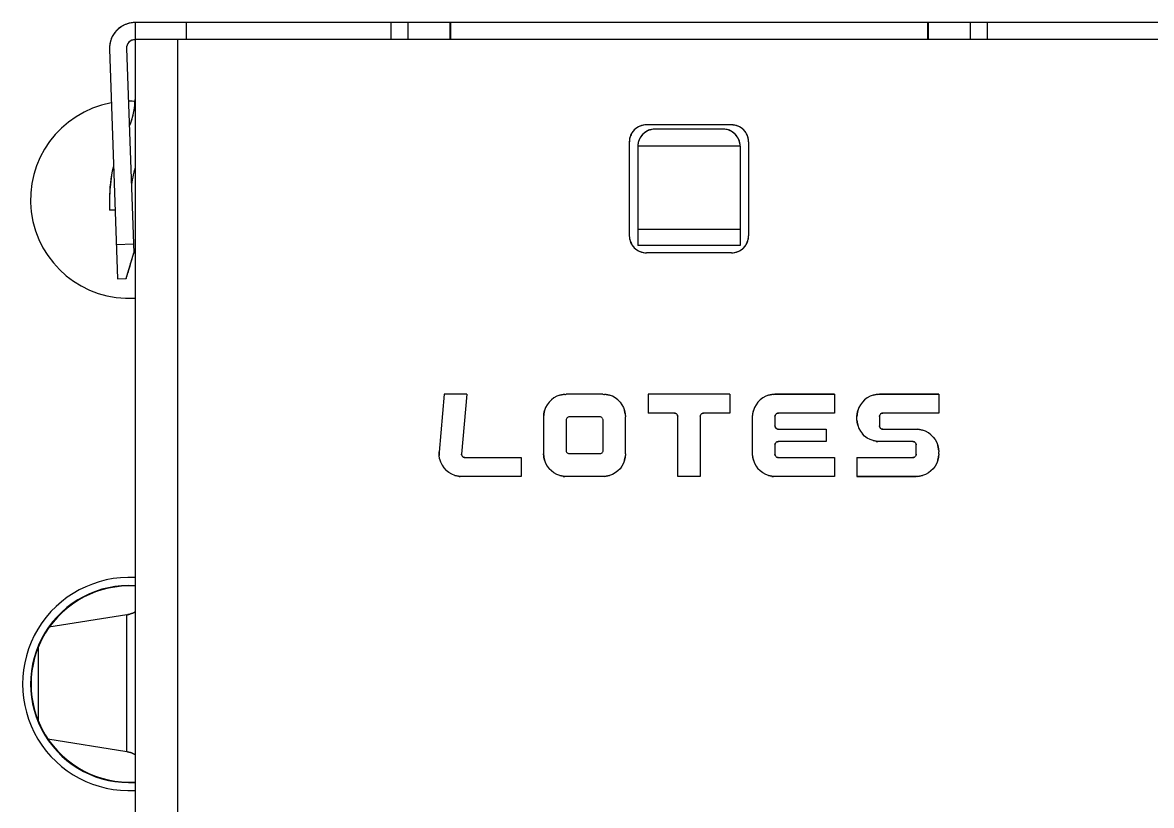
# Model space of a CAD drawing. Header units: millimetres. Extents: x 15 to 418, y 12 to 300.
# Drawn here: x 166.44 to 179.69, y 128.95 to 138.13 of the extents above; entities that cross this region are included whole.
import ezdxf

# ---------------------------------------------------------------- set-up
doc = ezdxf.new("R2010")
doc.units = ezdxf.units.MM
doc.header["$LTSCALE"] = 23.1
doc.layers.get('0').update_dxf_attribs({"linetype": 'CONTINUOUS'})

msp = doc.modelspace()

# ---------------------------------------------------------------- linework, layer by layer
at = {"color": 7, "linetype": 'Continuous'}
for p, q in [((180.762, 138.131), (167.762, 138.131)), ((167.762, 138.131), (167.762, 121.241)), ((168.362, 138.131), (168.362, 137.931)), ((170.762, 138.131), (170.762, 137.931)), ((170.962, 138.131), (170.962, 137.931)), ((171.457, 138.131), (171.457, 137.931)), ((171.462, 138.131), (171.462, 137.931)), ((177.062, 138.131), (177.062, 137.931)), ((177.068, 138.131), (177.068, 137.931)), ((177.562, 138.131), (177.562, 137.931)), ((177.762, 138.131), (177.762, 137.931)), ((180.762, 137.931), (167.762, 137.931)), ((168.262, 137.931), (168.262, 121.541)), ((167.462, 137.82), (167.557, 135.126)), ((167.662, 137.827), (167.746, 135.432)), ((174.762, 136.931), (173.762, 136.931)), ((174.662, 136.881), (173.862, 136.881)), ((173.562, 136.731), (173.562, 135.631)), ((174.962, 136.731), (174.962, 135.631)), ((174.862, 136.681), (173.662, 136.681)), ((173.662, 136.681), (173.662, 135.515)), ((174.862, 136.681), (174.862, 135.515)), ((167.462, 136.062), (167.462, 135.932)), ((167.528, 135.932), (167.462, 135.932)), ((173.662, 135.708), (174.862, 135.708)), ((167.742, 135.532), (167.543, 135.525)), ((174.862, 135.515), (173.662, 135.515)), ((167.657, 135.129), (167.746, 135.432)), ((174.762, 135.431), (173.762, 135.431)), ((167.557, 135.126), (167.657, 135.129)), ((171.39, 133.771), (171.331, 133.092)), ((171.655, 133.771), (171.39, 133.771)), ((171.655, 133.771), (171.593, 133.07)), ((172.621, 133.679), (172.599, 133.649)), ((172.648, 133.706), (172.621, 133.679)), ((172.678, 133.729), (172.648, 133.706)), ((172.711, 133.747), (172.678, 133.729)), ((172.746, 133.76), (172.711, 133.747)), ((172.784, 133.769), (172.746, 133.76)), ((172.746, 133.76), (172.784, 133.768)), ((172.783, 133.768), (172.821, 133.771)), ((173.253, 133.771), (172.821, 133.771)), ((173.253, 133.771), (173.291, 133.768)), ((173.328, 133.76), (173.29, 133.769)), ((173.29, 133.768), (173.328, 133.76)), ((173.363, 133.747), (173.328, 133.76)), ((173.396, 133.729), (173.363, 133.747)), ((173.426, 133.706), (173.396, 133.729)), ((173.453, 133.679), (173.426, 133.706)), ((173.453, 133.679), (173.476, 133.649)), ((174.743, 133.771), (173.782, 133.771)), ((173.782, 133.771), (173.782, 133.549)), ((174.743, 133.771), (174.743, 133.549)), ((175.072, 133.679), (175.049, 133.649)), ((175.098, 133.706), (175.072, 133.679)), ((175.128, 133.729), (175.098, 133.706)), ((175.162, 133.747), (175.128, 133.729)), ((175.197, 133.76), (175.162, 133.747)), ((175.235, 133.769), (175.197, 133.76)), ((175.197, 133.76), (175.235, 133.768)), ((175.234, 133.768), (175.271, 133.771)), ((175.968, 133.771), (175.271, 133.771)), ((175.271, 133.771), (175.968, 133.771)), ((175.968, 133.771), (175.968, 133.549)), ((176.297, 133.679), (176.274, 133.649)), ((176.323, 133.706), (176.297, 133.679)), ((176.354, 133.729), (176.323, 133.706)), ((176.387, 133.747), (176.354, 133.729)), ((176.422, 133.76), (176.387, 133.747)), ((176.46, 133.769), (176.422, 133.76)), ((176.422, 133.76), (176.46, 133.768)), ((176.459, 133.768), (176.497, 133.771)), ((177.193, 133.771), (176.497, 133.771)), ((176.497, 133.771), (177.193, 133.771)), ((177.193, 133.771), (177.193, 133.549)), ((172.557, 133.506), (172.559, 133.543)), ((172.559, 133.542), (172.567, 133.58)), ((172.567, 133.58), (172.559, 133.542)), ((172.58, 133.616), (172.567, 133.58)), ((172.599, 133.649), (172.58, 133.616)), ((173.476, 133.649), (173.494, 133.616)), ((173.494, 133.616), (173.507, 133.58)), ((173.507, 133.58), (173.515, 133.542)), ((173.515, 133.542), (173.507, 133.58)), ((173.515, 133.543), (173.518, 133.506)), ((174.092, 133.549), (173.782, 133.549)), ((174.091, 133.549), (174.1, 133.548)), ((174.1, 133.548), (174.092, 133.549)), ((174.108, 133.545), (174.1, 133.548)), ((174.1, 133.548), (174.107, 133.546)), ((174.116, 133.541), (174.107, 133.546)), ((174.122, 133.535), (174.116, 133.541)), ((174.122, 133.535), (174.127, 133.526)), ((174.129, 133.519), (174.126, 133.527)), ((174.127, 133.526), (174.129, 133.519)), ((174.398, 133.527), (174.395, 133.519)), ((174.396, 133.519), (174.398, 133.526)), ((174.403, 133.535), (174.398, 133.526)), ((174.409, 133.541), (174.403, 133.535)), ((174.417, 133.546), (174.409, 133.541)), ((174.424, 133.548), (174.416, 133.545)), ((174.417, 133.546), (174.424, 133.548)), ((174.434, 133.549), (174.424, 133.548)), ((174.424, 133.548), (174.434, 133.549)), ((174.743, 133.549), (174.433, 133.549)), ((175.007, 133.506), (175.01, 133.543)), ((175.018, 133.58), (175.009, 133.542)), ((175.01, 133.542), (175.018, 133.58)), ((175.031, 133.616), (175.018, 133.58)), ((175.049, 133.649), (175.031, 133.616)), ((175.275, 133.527), (175.272, 133.519)), ((175.272, 133.519), (175.275, 133.526)), ((175.28, 133.535), (175.275, 133.526)), ((175.286, 133.541), (175.28, 133.535)), ((175.294, 133.546), (175.286, 133.541)), ((175.301, 133.548), (175.293, 133.545)), ((175.294, 133.546), (175.301, 133.548)), ((175.311, 133.549), (175.301, 133.548)), ((175.301, 133.548), (175.311, 133.549)), ((175.968, 133.549), (175.31, 133.549)), ((176.232, 133.506), (176.235, 133.543)), ((176.235, 133.542), (176.243, 133.58)), ((176.243, 133.58), (176.235, 133.542)), ((176.256, 133.616), (176.243, 133.58)), ((176.274, 133.649), (176.256, 133.616)), ((176.5, 133.527), (176.498, 133.519)), ((176.498, 133.519), (176.5, 133.526)), ((176.505, 133.535), (176.5, 133.526)), ((176.511, 133.541), (176.505, 133.535)), ((176.519, 133.546), (176.511, 133.541)), ((176.526, 133.548), (176.518, 133.545)), ((176.519, 133.546), (176.526, 133.548)), ((176.536, 133.549), (176.526, 133.548)), ((176.526, 133.548), (176.536, 133.549)), ((177.193, 133.549), (176.535, 133.549)), ((172.557, 133.071), (172.557, 133.506)), ((172.822, 133.476), (172.821, 133.467)), ((172.821, 133.467), (172.821, 133.11)), ((172.825, 133.484), (172.822, 133.476)), ((172.829, 133.491), (172.825, 133.484)), ((172.835, 133.497), (172.829, 133.491)), ((172.843, 133.502), (172.835, 133.497)), ((172.851, 133.505), (172.843, 133.502)), ((172.859, 133.506), (172.851, 133.505)), ((173.215, 133.506), (172.859, 133.506)), ((173.223, 133.505), (173.215, 133.506)), ((173.232, 133.502), (173.223, 133.505)), ((173.239, 133.497), (173.232, 133.502)), ((173.245, 133.491), (173.239, 133.497)), ((173.245, 133.491), (173.249, 133.484)), ((173.249, 133.484), (173.252, 133.476)), ((173.252, 133.476), (173.253, 133.467)), ((173.253, 133.467), (173.253, 133.11)), ((173.517, 133.071), (173.517, 133.506)), ((174.13, 133.509), (174.129, 133.519)), ((174.129, 133.519), (174.13, 133.509)), ((174.13, 132.806), (174.13, 133.51)), ((174.395, 133.519), (174.394, 133.51)), ((174.394, 133.51), (174.396, 133.519)), ((174.394, 133.51), (174.394, 132.806)), ((175.007, 133.071), (175.007, 133.506)), ((175.272, 133.519), (175.271, 133.51)), ((175.271, 133.51), (175.272, 133.519)), ((175.271, 133.51), (175.271, 133.4)), ((175.271, 133.401), (175.272, 133.391)), ((175.272, 133.391), (175.271, 133.4)), ((175.272, 133.391), (175.275, 133.383)), ((175.275, 133.384), (175.272, 133.391)), ((176.232, 133.482), (176.232, 133.506)), ((176.235, 133.444), (176.232, 133.482)), ((176.243, 133.407), (176.235, 133.445)), ((176.235, 133.445), (176.243, 133.407)), ((176.243, 133.407), (176.256, 133.371)), ((176.497, 133.519), (176.496, 133.509)), ((176.496, 133.401), (176.497, 133.391)), ((176.497, 133.509), (176.498, 133.519)), ((176.497, 133.51), (176.497, 133.4)), ((176.498, 133.391), (176.497, 133.401)), ((176.497, 133.391), (176.5, 133.383)), ((176.5, 133.384), (176.498, 133.391)), ((175.275, 133.384), (175.28, 133.375)), ((175.286, 133.369), (175.28, 133.375)), ((175.294, 133.364), (175.286, 133.369)), ((175.293, 133.365), (175.301, 133.362)), ((175.301, 133.362), (175.294, 133.364)), ((175.301, 133.362), (175.31, 133.361)), ((175.31, 133.361), (175.301, 133.362)), ((175.31, 133.361), (175.87, 133.361)), ((175.87, 133.361), (175.87, 133.216)), ((176.256, 133.371), (176.274, 133.338)), ((176.274, 133.338), (176.297, 133.308)), ((176.323, 133.281), (176.297, 133.308)), ((176.354, 133.258), (176.323, 133.281)), ((176.387, 133.24), (176.354, 133.258)), ((176.5, 133.384), (176.505, 133.375)), ((176.511, 133.369), (176.505, 133.375)), ((176.519, 133.364), (176.511, 133.369)), ((176.518, 133.365), (176.526, 133.362)), ((176.526, 133.362), (176.519, 133.364)), ((176.526, 133.362), (176.535, 133.361)), ((176.536, 133.361), (176.526, 133.362)), ((176.535, 133.361), (176.929, 133.361)), ((176.929, 133.361), (176.967, 133.358)), ((177.003, 133.35), (176.966, 133.359)), ((176.966, 133.358), (177.003, 133.35)), ((177.039, 133.337), (177.003, 133.35)), ((177.072, 133.319), (177.039, 133.337)), ((177.102, 133.296), (177.072, 133.319)), ((177.129, 133.269), (177.102, 133.296)), ((177.129, 133.269), (177.151, 133.239)), ((175.272, 133.186), (175.271, 133.178)), ((175.271, 133.177), (175.272, 133.186)), ((175.271, 133.178), (175.271, 133.067)), ((175.275, 133.194), (175.272, 133.186)), ((175.272, 133.186), (175.275, 133.193)), ((175.28, 133.202), (175.275, 133.193)), ((175.286, 133.208), (175.28, 133.202)), ((175.294, 133.213), (175.286, 133.208)), ((175.301, 133.215), (175.293, 133.212)), ((175.294, 133.213), (175.301, 133.215)), ((175.311, 133.216), (175.301, 133.215)), ((175.301, 133.215), (175.311, 133.216)), ((175.87, 133.216), (175.31, 133.216)), ((176.422, 133.227), (176.387, 133.24)), ((176.46, 133.219), (176.422, 133.227)), ((176.422, 133.227), (176.46, 133.219)), ((176.497, 133.216), (176.459, 133.219)), ((176.891, 133.216), (176.497, 133.216)), ((176.889, 133.216), (176.899, 133.215)), ((176.899, 133.215), (176.891, 133.216)), ((176.907, 133.212), (176.899, 133.215)), ((176.899, 133.215), (176.906, 133.213)), ((176.914, 133.208), (176.906, 133.213)), ((176.921, 133.202), (176.914, 133.208)), ((176.921, 133.202), (176.926, 133.194)), ((176.928, 133.186), (176.925, 133.194)), ((176.926, 133.194), (176.928, 133.186)), ((176.929, 133.177), (176.928, 133.186)), ((176.928, 133.186), (176.929, 133.177)), ((176.929, 133.067), (176.929, 133.178)), ((177.151, 133.239), (177.169, 133.206)), ((177.169, 133.206), (177.183, 133.17)), ((177.183, 133.17), (177.191, 133.132)), ((177.191, 133.132), (177.183, 133.17)), ((177.191, 133.133), (177.193, 133.096)), ((171.331, 133.054), (171.331, 133.095)), ((171.331, 133.092), (171.331, 133.053)), ((171.336, 133.015), (171.331, 133.055)), ((171.336, 133.015), (171.348, 132.977)), ((171.593, 133.07), (171.594, 133.061)), ((171.594, 133.061), (171.594, 133.07)), ((171.594, 133.061), (171.596, 133.052)), ((171.596, 133.053), (171.601, 133.044)), ((171.601, 133.044), (171.607, 133.037)), ((171.607, 133.037), (171.615, 133.032)), ((171.615, 133.032), (171.607, 133.037)), ((171.614, 133.032), (171.623, 133.029)), ((171.623, 133.029), (171.615, 133.032)), ((171.623, 133.029), (171.632, 133.028)), ((171.632, 133.028), (171.623, 133.029)), ((171.632, 133.028), (172.292, 133.028)), ((172.292, 133.028), (172.292, 132.806)), ((172.559, 133.034), (172.557, 133.071)), ((172.567, 132.997), (172.559, 133.035)), ((172.559, 133.035), (172.567, 132.997)), ((172.567, 132.997), (172.58, 132.961)), ((172.821, 133.11), (172.822, 133.101)), ((172.822, 133.101), (172.825, 133.093)), ((172.825, 133.093), (172.829, 133.086)), ((172.835, 133.08), (172.829, 133.086)), ((172.843, 133.075), (172.835, 133.08)), ((172.851, 133.072), (172.843, 133.075)), ((172.859, 133.071), (172.851, 133.072)), ((173.215, 133.071), (172.859, 133.071)), ((173.223, 133.072), (173.215, 133.071)), ((173.232, 133.075), (173.223, 133.072)), ((173.239, 133.08), (173.232, 133.075)), ((173.245, 133.086), (173.239, 133.08)), ((173.249, 133.093), (173.245, 133.086)), ((173.252, 133.101), (173.249, 133.093)), ((173.253, 133.11), (173.252, 133.101)), ((173.507, 132.997), (173.494, 132.961)), ((173.515, 133.035), (173.507, 132.997)), ((173.507, 132.997), (173.515, 133.035)), ((173.518, 133.071), (173.515, 133.034)), ((175.01, 133.034), (175.007, 133.071)), ((175.009, 133.035), (175.018, 132.997)), ((175.018, 132.997), (175.01, 133.035)), ((175.018, 132.997), (175.031, 132.961)), ((175.271, 133.068), (175.272, 133.058)), ((175.272, 133.058), (175.271, 133.067)), ((175.272, 133.058), (175.275, 133.05)), ((175.275, 133.051), (175.272, 133.058)), ((175.275, 133.051), (175.28, 133.043)), ((175.286, 133.036), (175.28, 133.043)), ((175.294, 133.031), (175.286, 133.036)), ((175.293, 133.032), (175.301, 133.029)), ((175.301, 133.029), (175.294, 133.031)), ((175.301, 133.029), (175.31, 133.028)), ((175.31, 133.028), (175.301, 133.029)), ((175.31, 133.028), (175.968, 133.028)), ((175.968, 133.028), (175.968, 132.806)), ((176.232, 133.028), (176.891, 133.028)), ((176.232, 133.028), (176.232, 132.806)), ((176.899, 133.029), (176.889, 133.028)), ((176.89, 133.028), (176.899, 133.029)), ((176.899, 133.029), (176.907, 133.032)), ((176.906, 133.031), (176.899, 133.029)), ((176.914, 133.036), (176.906, 133.031)), ((176.921, 133.043), (176.914, 133.036)), ((176.926, 133.051), (176.921, 133.043)), ((176.925, 133.05), (176.928, 133.058)), ((176.928, 133.058), (176.926, 133.051)), ((176.928, 133.058), (176.929, 133.067)), ((176.929, 133.067), (176.928, 133.058)), ((177.183, 132.997), (177.169, 132.961)), ((177.191, 133.035), (177.183, 132.997)), ((177.183, 132.997), (177.191, 133.035)), ((177.193, 133.071), (177.191, 133.034)), ((177.193, 133.071), (177.193, 133.096)), ((171.348, 132.977), (171.365, 132.941)), ((171.365, 132.941), (171.387, 132.907)), ((171.387, 132.907), (171.414, 132.878)), ((171.445, 132.853), (171.414, 132.878)), ((172.58, 132.961), (172.599, 132.928)), ((172.599, 132.928), (172.621, 132.898)), ((172.648, 132.871), (172.621, 132.898)), ((172.678, 132.848), (172.648, 132.871)), ((173.426, 132.871), (173.396, 132.848)), ((173.453, 132.898), (173.426, 132.871)), ((173.476, 132.928), (173.453, 132.898)), ((173.494, 132.961), (173.476, 132.928)), ((175.031, 132.961), (175.049, 132.928)), ((175.049, 132.928), (175.072, 132.898)), ((175.098, 132.871), (175.072, 132.898)), ((175.128, 132.848), (175.098, 132.871)), ((177.102, 132.871), (177.072, 132.848)), ((177.129, 132.898), (177.102, 132.871)), ((177.151, 132.928), (177.129, 132.898)), ((177.169, 132.961), (177.151, 132.928)), ((171.479, 132.833), (171.445, 132.853)), ((171.516, 132.818), (171.479, 132.833)), ((171.556, 132.809), (171.516, 132.818)), ((171.516, 132.818), (171.556, 132.809)), ((171.595, 132.806), (171.555, 132.809)), ((172.292, 132.806), (171.595, 132.806)), ((172.711, 132.83), (172.678, 132.848)), ((172.746, 132.817), (172.711, 132.83)), ((172.784, 132.809), (172.746, 132.817)), ((172.746, 132.817), (172.784, 132.809)), ((172.821, 132.806), (172.783, 132.809)), ((173.253, 132.806), (172.821, 132.806)), ((173.291, 132.809), (173.253, 132.806)), ((173.328, 132.817), (173.29, 132.809)), ((173.29, 132.809), (173.328, 132.817)), ((173.363, 132.83), (173.328, 132.817)), ((173.396, 132.848), (173.363, 132.83)), ((174.394, 132.806), (174.13, 132.806)), ((175.162, 132.83), (175.128, 132.848)), ((175.197, 132.817), (175.162, 132.83)), ((175.235, 132.809), (175.197, 132.817)), ((175.197, 132.817), (175.235, 132.809)), ((175.271, 132.806), (175.234, 132.809)), ((175.968, 132.806), (175.271, 132.806)), ((176.232, 132.806), (176.929, 132.806)), ((176.929, 132.806), (176.232, 132.806)), ((176.967, 132.809), (176.929, 132.806)), ((177.003, 132.817), (176.966, 132.809)), ((176.966, 132.809), (177.003, 132.817)), ((177.039, 132.83), (177.003, 132.817)), ((177.072, 132.848), (177.039, 132.83)), ((167.667, 131.184), (166.751, 131.039)), ((167.667, 129.578), (167.667, 131.184)), ((166.629, 129.946), (166.629, 130.8)), ((167.667, 129.578), (166.74, 129.724))]:
    msp.add_line(p, q, dxfattribs=at)
for centre, radius, start, end in [((167.762, 137.831), 0.3, 89.9943, 182.0057), ((167.764, 137.829), 0.302, 126.833, 145.1381), ((167.762, 137.831), 0.299, 120.7163, 126.7669), ((167.762, 137.831), 0.3, 108.3011, 120.7126), ((167.763, 137.829), 0.302, 90.071, 108.2158), ((167.765, 137.831), 0.303, 163.7789, 181.9148), ((167.763, 137.831), 0.3, 150.134, 163.6788), ((167.762, 137.831), 0.299, 145.2012, 150.1257), ((167.762, 137.831), 0.1, 89.9924, 182.0076), ((167.762, 137.831), 0.0995, 136.0301, 138.8856), ((167.692, 136.052), 1.156, 100.5666, 273.6263), ((167.692, 136.052), 1.156, 86.3789, 90), ((167.012, 137.227), 0.75, 335.8109, 0.0029), ((167.012, 137.227), 0.75, 347.6809, 350.3764), ((167.013, 137.227), 0.749, 350.3751, 0.0049), ((167.012, 137.227), 0.751, 336.5613, 340.7112), ((167.011, 137.227), 0.751, 340.717, 347.6792), ((167.012, 137.227), 0.75, 335.8112, 336.5612), ((173.762, 136.731), 0.2, 89.9912, 180.0088), ((173.762, 136.731), 0.2, 144.0808, 150.1574), ((173.763, 136.73), 0.201, 125.9437, 144.0568), ((173.762, 136.731), 0.2, 120.846, 125.9219), ((173.762, 136.731), 0.2, 115.1094, 120.8459), ((173.862, 136.681), 0.2, 89.9912, 180.0088), ((173.762, 136.732), 0.199, 107.7311, 115.1114), ((173.863, 136.681), 0.201, 125.9992, 143.9751), ((173.763, 136.729), 0.202, 90.079, 107.6643), ((173.862, 136.681), 0.199, 121.4185, 125.9783), ((173.862, 136.681), 0.2, 115.1086, 119.8085), ((173.862, 136.681), 0.2, 107.8978, 115.1107), ((173.863, 136.679), 0.201, 90.0661, 107.8366), ((174.662, 136.679), 0.202, 72.1592, 89.9207), ((174.662, 136.681), 0.2, 359.9912, 90.0088), ((174.663, 136.682), 0.199, 64.8888, 72.0902), ((174.662, 136.681), 0.2, 59.1037, 64.8906), ((174.762, 136.729), 0.201, 72.3228, 89.9344), ((174.762, 136.731), 0.2, 359.9912, 90.0088), ((174.663, 136.682), 0.199, 53.9926, 55.7304), ((174.662, 136.68), 0.201, 35.9992, 53.9751), ((174.762, 136.731), 0.199, 64.8891, 72.2634), ((174.762, 136.731), 0.2, 60.1561, 64.8914), ((174.762, 136.731), 0.2, 54.0808, 60.1574), ((174.762, 136.731), 0.201, 35.9437, 54.0568), ((174.763, 136.731), 0.2, 30.846, 35.9219), ((173.764, 136.731), 0.201, 162.3228, 179.9344), ((173.762, 136.731), 0.199, 154.8891, 162.2634), ((173.763, 136.731), 0.2, 150.1561, 154.8914), ((173.864, 136.681), 0.202, 162.1592, 179.9207), ((173.862, 136.681), 0.199, 154.8888, 162.0902), ((173.863, 136.681), 0.2, 149.1037, 154.8906), ((173.861, 136.682), 0.199, 143.9926, 145.7304), ((174.663, 136.681), 0.199, 31.4185, 35.9783), ((174.662, 136.681), 0.2, 25.1086, 29.8085), ((174.663, 136.681), 0.2, 17.8978, 25.1107), ((174.661, 136.681), 0.201, 0.0661, 17.8366), ((174.762, 136.731), 0.2, 25.1094, 30.8459), ((174.763, 136.731), 0.199, 17.7311, 25.1114), ((174.76, 136.731), 0.202, 0.079, 17.6643), ((169.122, 136.063), 1.66, 166.8961, 180.0006), ((169.123, 136.062), 1.661, 166.9044, 170.3762), ((169.122, 136.063), 1.659, 170.3775, 180.0016), ((169.126, 136.062), 1.414, 164.717, 174.4826), ((169.124, 136.062), 1.412, 164.7037, 174.473), ((173.764, 135.631), 0.202, 180.079, 197.6643), ((173.762, 135.631), 0.2, 179.9912, 270.0088), ((173.762, 135.631), 0.199, 197.7311, 205.1114), ((173.763, 135.631), 0.2, 205.1094, 210.8465), ((173.762, 135.631), 0.2, 210.8465, 215.9219), ((173.763, 135.631), 0.201, 215.9437, 234.0568), ((174.762, 135.631), 0.2, 269.9912, 0.0088), ((174.762, 135.631), 0.201, 305.9437, 324.0568), ((174.763, 135.631), 0.2, 324.0808, 330.1569), ((174.762, 135.631), 0.2, 330.1557, 334.8914), ((174.763, 135.631), 0.199, 334.8891, 342.2634), ((174.761, 135.631), 0.201, 342.3228, 359.9344), ((173.762, 135.631), 0.2, 234.0808, 240.1569), ((173.762, 135.631), 0.2, 240.1557, 244.8914), ((173.762, 135.63), 0.199, 244.8891, 252.2634), ((173.763, 135.632), 0.201, 252.3228, 269.9344), ((174.762, 135.633), 0.202, 270.079, 287.6643), ((174.763, 135.63), 0.199, 287.7311, 295.1114), ((174.762, 135.631), 0.2, 295.1094, 300.8465), ((174.763, 135.631), 0.2, 300.8465, 305.9219), ((172.876, 132.349), 1.422, 92.9177, 93.7046), ((172.739, 135.016), 1.248, 272.9684, 273.7558), ((173.337, 135.051), 1.283, 266.2419, 267.0174), ((173.197, 132.345), 1.427, 86.2829, 87.0588), ((175.327, 132.332), 1.439, 92.9112, 93.6892), ((175.212, 134.586), 0.817, 272.9609, 274.1636), ((176.553, 132.332), 1.439, 92.9112, 93.6892), ((176.437, 134.586), 0.817, 272.9609, 274.1636), ((171.261, 133.59), 1.299, 356.2718, 357.0411), ((174, 133.45), 1.444, 176.3123, 177.082), ((172.079, 133.45), 1.439, 2.895, 3.6757), ((173.711, 133.59), 1.299, 356.2715, 357.0409), ((176.45, 133.45), 1.444, 176.312, 177.0818), ((174.937, 133.59), 1.299, 356.2716, 357.0409), ((177.676, 133.45), 1.444, 176.3121, 177.0818), ((174.778, 133.588), 1.263, 182.9451, 183.7262), ((174.972, 133.399), 1.263, 2.945, 3.7261), ((178.269, 133.567), 2.038, 182.8766, 183.0833), ((177.456, 133.525), 1.224, 183.1812, 183.7552), ((176.984, 134.097), 0.738, 265.6878, 267.0354), ((176.873, 131.919), 1.443, 86.3021, 87.0699), ((176.553, 134.658), 1.443, 266.302, 267.0699), ((176.441, 132.48), 0.738, 85.6878, 87.0354), ((175.969, 133.052), 1.224, 3.1813, 3.7553), ((171.49, 133.035), 0.107, 11.7693, 13.8677), ((171.711, 133.081), 0.118, 191.6665, 193.7663), ((171.296, 132.989), 1.263, 2.9449, 3.7259), ((173.996, 133.127), 1.44, 182.8947, 183.6754), ((172.074, 133.128), 1.444, 356.312, 357.0817), ((174.813, 132.987), 1.299, 176.2715, 177.0408), ((173.747, 132.989), 1.263, 2.9451, 3.7262), ((176.446, 133.127), 1.439, 182.8949, 183.6756), ((175.75, 133.128), 1.444, 356.312, 357.0817), ((175.157, 133.011), 2.038, 2.8767, 3.0834), ((178.454, 133.178), 1.263, 182.9451, 183.7262), ((178.489, 132.987), 1.299, 176.2715, 177.0408), ((171.655, 134.25), 1.445, 266.0871, 266.8953), ((171.531, 131.976), 0.833, 85.5985, 86.8643), ((172.877, 134.232), 1.427, 266.2826, 267.0585), ((172.737, 131.526), 1.283, 86.2416, 87.0171), ((173.335, 131.561), 1.248, 92.9687, 93.7561), ((173.198, 134.228), 1.422, 272.918, 273.705), ((175.328, 134.25), 1.445, 266.298, 267.0647), ((175.211, 131.979), 0.829, 85.8322, 87.0316), ((176.988, 131.992), 0.817, 92.9611, 94.1639), ((176.873, 134.245), 1.439, 272.9115, 273.6895), ((167.692, 130.372), 1.25, 86.7853, 273.2147), ((167.692, 130.372), 1.156, 86.39, 273.6283), ((167.692, 130.372), 1.15, 86.5032, 273.4968), ((167.443, 132.182), 1.023, 282.6221, 283.2219), ((167.451, 132.149), 0.989, 282.6155, 283.2359), ((167.719, 131.265), 0.0628, 299.9696, 301.2797), ((167.436, 128.547), 1.056, 76.9956, 77.3726), ((167.444, 128.584), 1.019, 76.9888, 77.3793)]:
    msp.add_arc(centre, radius, start, end, dxfattribs=at)
for points in [[(167.687, 137.897), (167.679, 137.888), (167.673, 137.877), (167.669, 137.866)], [(167.723, 137.923), (167.711, 137.918), (167.7, 137.91), (167.69, 137.9)], [(167.762, 137.931), (167.749, 137.931), (167.736, 137.928), (167.723, 137.923)], [(167.669, 137.866), (167.664, 137.854), (167.662, 137.841), (167.662, 137.827)]]:
    msp.add_open_spline(points, degree=3, dxfattribs=at)
for points, knots in [([(167.746, 135.432), (167.74, 135.412), (167.728, 135.373), (167.711, 135.315), (167.696, 135.264), (167.685, 135.225), (167.677, 135.197), (167.671, 135.18), (167.667, 135.165), (167.663, 135.153), (167.66, 135.143), (167.658, 135.136), (167.657, 135.133), (167.657, 135.131), (167.657, 135.13), (167.656, 135.129), (167.657, 135.129)], [0, 0, 0, 0, 0.202116, 0.391801, 0.56361, 0.712829, 0.777545, 0.834921, 0.884429, 0.925623, 0.958069, 0.981388, 0.989565, 0.995398, 0.998874, 1, 1, 1, 1]), ([(167.75, 131.21), (167.741, 131.205), (167.717, 131.196), (167.692, 131.19), (167.677, 131.186)], [0, 0, 0, 0, 0.406792, 1, 1, 1, 1]), ([(167.677, 131.186), (167.692, 131.19), (167.717, 131.196), (167.741, 131.205), (167.75, 131.21)], [0, 0, 0, 0, 0.593509, 1, 1, 1, 1]), ([(167.762, 131.222), (167.762, 131.221), (167.759, 131.216), (167.754, 131.213), (167.75, 131.21)], [0, 0, 0, 0, 0.190039, 1, 1, 1, 1]), ([(167.751, 131.211), (167.753, 131.212), (167.757, 131.215), (167.761, 131.219), (167.762, 131.222)], [0, 0, 0, 0, 0.319014, 1, 1, 1, 1]), ([(167.762, 129.541), (167.76, 129.545), (167.751, 129.552), (167.733, 129.56), (167.706, 129.569), (167.685, 129.574), (167.674, 129.576)], [0, 0, 0, 0, 0.12702, 0.334252, 0.627261, 1, 1, 1, 1]), ([(167.674, 129.576), (167.685, 129.574), (167.706, 129.569), (167.733, 129.56), (167.751, 129.552), (167.76, 129.545), (167.762, 129.541)], [0, 0, 0, 0, 0.371937, 0.664378, 0.872101, 1, 1, 1, 1])]:
    msp.add_open_spline(points, degree=3, knots=knots, dxfattribs=at)

doc.saveas('drawing.dxf')
